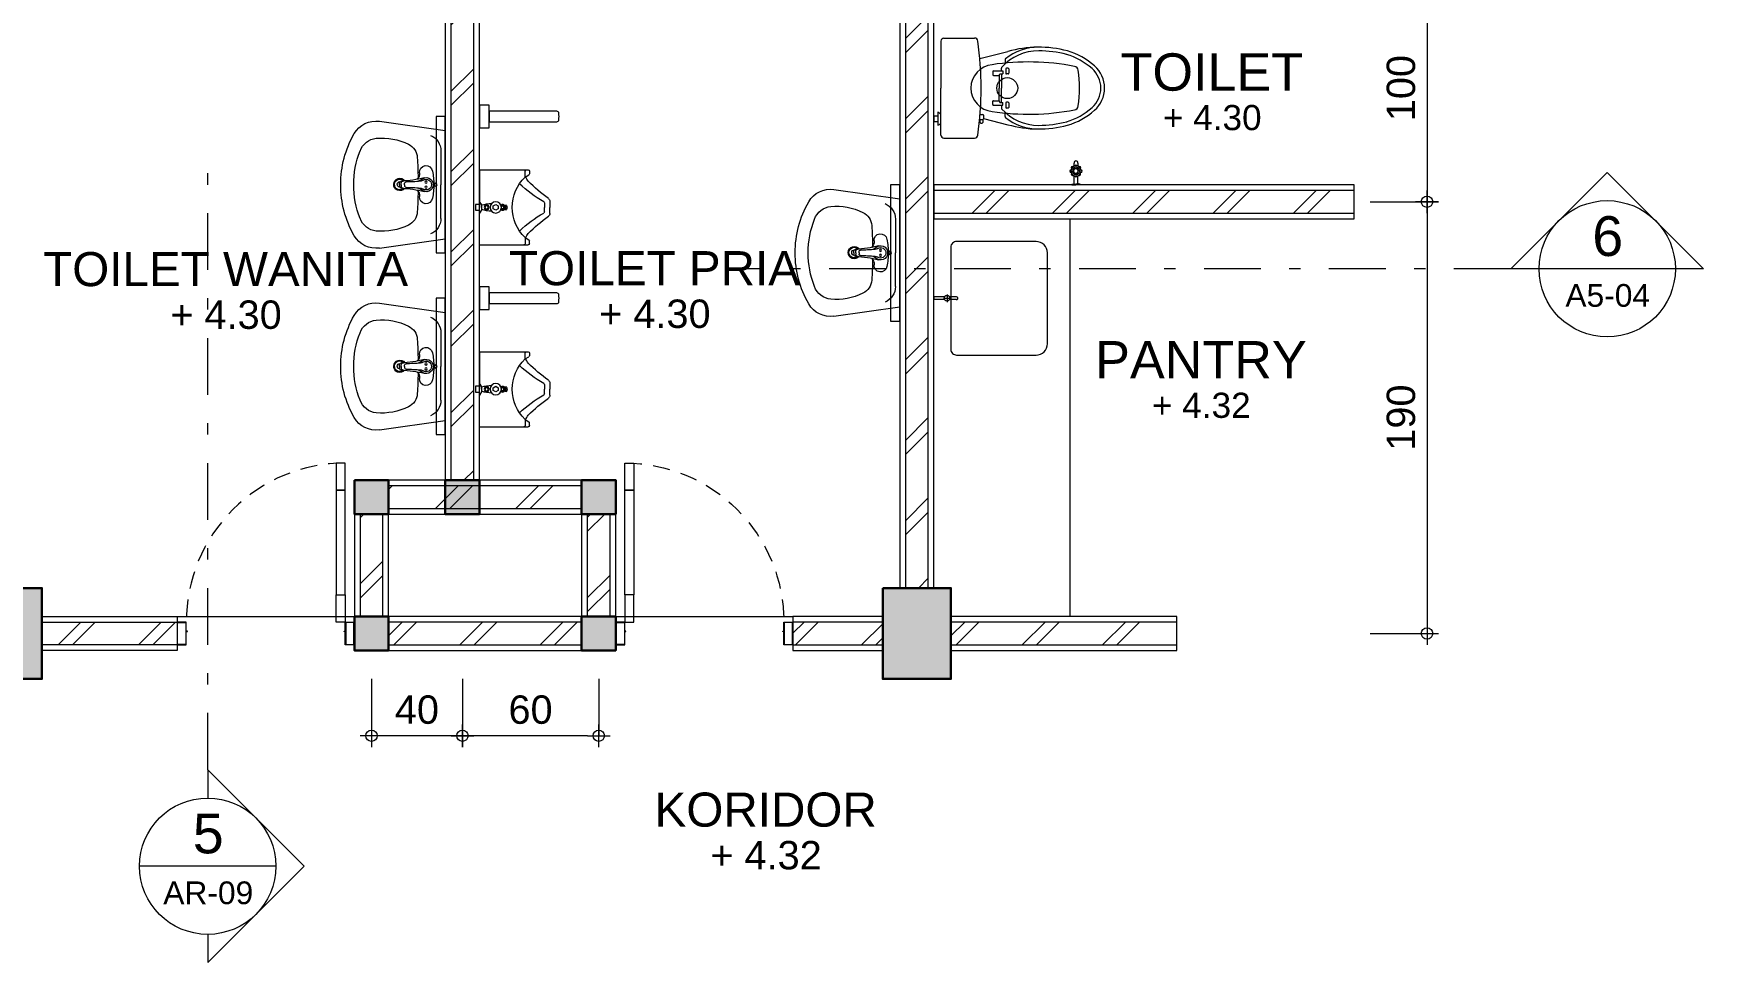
# Model space of a CAD drawing. Header units: millimetres. Extents: x -11 to 1625, y -267 to 180.
# Drawn here: x 1091.6 to 1106.3, y -27.25 to -19.07 of the extents above; entities that cross this region are included whole.
import ezdxf
from ezdxf.enums import TextEntityAlignment as Align

# ---------------------------------------------------------------- set-up
doc = ezdxf.new("R2010")
doc.units = ezdxf.units.MM
doc.linetypes.add('DASHDOT', pattern=[1, 0.5, -0.25, 0, -0.25])
doc.linetypes.add('HIDDEN', pattern=[0.375, 0.25, -0.125])
for name, color, linetype, lineweight in [('ars', 11, 'Continuous', 5), ('dinding', 5, 'Continuous', 15), ('FURNITURE', 163, 'Continuous', 5), ('KOLOM', 1, 'Continuous', 30), ('kus', 63, 'Continuous', 15), ('lan', 7, 'Continuous', 15), ('not', 7, 'Continuous', 20), ('SANITAIR', 4, 'Continuous', 5), ('sol kol', 8, 'Continuous', 0), ('u', 6, 'Continuous', 20)]:
    doc.layers.add(name, color=color, linetype=linetype, lineweight=lineweight)
doc.styles.add('S', font='SIMPLEX', dxfattribs={"width": 1.1})
doc.styles.get("Standard").update_dxf_attribs({"font": 'ARIALUNI.TTF'})
doc.dimstyles.new('SK 50', dxfattribs={"dimtxt": 0.25, "dimasz": 0.1, "dimexe": 0, "dimexo": 0, "dimgap": 0.1, "dimtad": 1, "dimdec": 0, "dimlfac": 50, "dimzin": 12, "dimdsep": 46, "dimtxsty": 'Standard', "dimblk": 'BULAT', "dimcen": 0.1, "dimclrd": 256, "dimclre": 256, "dimclrt": 256, "dimadec": 0, "dimazin": 3, "dimtfac": 1, "dimtdec": 0, "dimtofl": 0, "dimtmove": 0, "dimatfit": 3, "dimldrblk": 'BULAT', "dimfxl": 0, "dimtolj": 1, "dimtzin": 0, "dimlwd": -1, "dimlwe": -1, "dimarcsym": 0})
pattern_1 = [(45, (1086.37156, -40.506), (-0.353553, 0.353553), []), (45, (1086.49656, -40.506), (-0.353553, 0.353553), [])]
pattern_2 = [(45, (1086.37156, -40.506), (-0.353553, 0.353553), []), (45, (1086.49656, -40.506), (-0.353553, 0.353553), [])]

# ---------------------------------------------------------------- blocks, each defined once
blk = doc.blocks.new('BULAT')
for p, q in [((-1, 0), (1, 0)), ((0, -1), (0, 1))]:
    blk.add_line(p, q)
blk.add_circle((0, 0), 0.5)
blk = doc.blocks.new('*D116')
at = {"layer": 'Defpoints', "color": 0, "ltscale": 0.15}
for p in [(1103.362, -18.556), (1103.362, -20.556), (1103.862, -20.556)]:
    blk.add_point(p, dxfattribs=at)
at = {"layer": 'u', "ltscale": 0.15}
for p, q in [((1103.362, -18.556), (1103.862, -18.556)), ((1103.862, -18.656), (1103.862, -20.456)), ((1103.362, -20.556), (1103.862, -20.556))]:
    blk.add_line(p, q, dxfattribs=at)
at = {"layer": 'u', "ltscale": 0.15, "xscale": 0.1, "yscale": 0.1, "zscale": 0.1}
for p, rotation in [((1103.862, -18.556), 90), ((1103.862, -20.556), 270)]:
    blk.add_blockref('BULAT', p, dxfattribs=dict(at, rotation=rotation))
at = {"layer": 'u', "ltscale": 0.15, "insert": (1103.634, -19.556), "char_height": 0.25, "attachment_point": 5, "rotation": 90}
blk.add_mtext('\\A1;100', dxfattribs=at)
blk = doc.blocks.new('*D117')
at = {"layer": 'Defpoints', "color": 0, "ltscale": 0.15}
for p in [(1103.362, -20.556), (1103.362, -24.356), (1103.862, -24.356)]:
    blk.add_point(p, dxfattribs=at)
at = {"layer": 'u', "ltscale": 0.15}
for p, q in [((1103.362, -20.556), (1103.862, -20.556)), ((1103.862, -20.656), (1103.862, -24.256)), ((1103.362, -24.356), (1103.862, -24.356))]:
    blk.add_line(p, q, dxfattribs=at)
at = {"layer": 'u', "ltscale": 0.15, "xscale": 0.1, "yscale": 0.1, "zscale": 0.1}
for p, rotation in [((1103.862, -20.556), 90), ((1103.862, -24.356), 270)]:
    blk.add_blockref('BULAT', p, dxfattribs=dict(at, rotation=rotation))
at = {"layer": 'u', "ltscale": 0.15, "insert": (1103.634, -22.456), "char_height": 0.25, "attachment_point": 5, "rotation": 90}
blk.add_mtext('\\A1;190', dxfattribs=at)
blk = doc.blocks.new('*D128')
at = {"layer": 'Defpoints', "color": 0, "ltscale": 0.15}
for p in [(1095.372, -24.756), (1096.572, -24.756), (1095.372, -25.256)]:
    blk.add_point(p, dxfattribs=at)
at = {"layer": 'u', "ltscale": 0.15}
for p, q in [((1095.372, -24.756), (1095.372, -25.256)), ((1096.572, -24.756), (1096.572, -25.256)), ((1096.472, -25.256), (1095.472, -25.256))]:
    blk.add_line(p, q, dxfattribs=at)
at = {"layer": 'u', "ltscale": 0.15, "xscale": 0.1, "yscale": 0.1, "zscale": 0.1, "rotation": 180}
blk.add_blockref('BULAT', (1095.372, -25.256), dxfattribs=at)
at = {"layer": 'u', "ltscale": 0.15, "xscale": 0.1, "yscale": 0.1, "zscale": 0.1}
blk.add_blockref('BULAT', (1096.572, -25.256), dxfattribs=at)
at = {"layer": 'u', "ltscale": 0.15, "insert": (1095.972, -25.028), "char_height": 0.25, "attachment_point": 5}
blk.add_mtext('\\A1;60', dxfattribs=at)
blk = doc.blocks.new('*D129')
at = {"layer": 'Defpoints', "color": 0, "ltscale": 0.15}
for p in [(1094.572, -24.756), (1095.372, -24.756), (1094.572, -25.256)]:
    blk.add_point(p, dxfattribs=at)
at = {"layer": 'u', "ltscale": 0.15}
for p, q in [((1094.572, -24.756), (1094.572, -25.256)), ((1095.372, -24.756), (1095.372, -25.256)), ((1095.272, -25.256), (1094.672, -25.256))]:
    blk.add_line(p, q, dxfattribs=at)
at = {"layer": 'u', "ltscale": 0.15, "xscale": 0.1, "yscale": 0.1, "zscale": 0.1, "rotation": 180}
blk.add_blockref('BULAT', (1094.572, -25.256), dxfattribs=at)
at = {"layer": 'u', "ltscale": 0.15, "xscale": 0.1, "yscale": 0.1, "zscale": 0.1}
blk.add_blockref('BULAT', (1095.372, -25.256), dxfattribs=at)
at = {"layer": 'u', "ltscale": 0.15, "insert": (1094.972, -25.028), "char_height": 0.25, "attachment_point": 5}
blk.add_mtext('\\A1;40', dxfattribs=at)
blk = doc.blocks.new('KP')
at = {"layer": 'KOLOM'}
blk.add_lwpolyline([(0.075, -0.075), (-0.075, -0.075), (-0.075, 0.075), (0.075, 0.075), (0.075, -0.075)], dxfattribs=at)
blk = doc.blocks.new('washtafel L237 a')
for p, q in [((-0.2789, -0.2895), (-0.2378, 0)), ((-0.2378, 0), (0, 0)), ((0.2378, 0), (0, 0)), ((0.2789, -0.2895), (0.2378, 0)), ((-0.1485, -0.0191), (0, -0.0191)), ((0.1485, -0.0191), (0, -0.0191)), ((0, -0.1934), (-0.0071, -0.1934)), ((0, -0.2017), (-0.0067, -0.2017)), ((0, -0.1788), (-0.0059, -0.1788)), ((0, -0.1788), (0.0059, -0.1788)), ((0, -0.1934), (0.0071, -0.1934)), ((0, -0.2017), (0.0067, -0.2017))]:
    blk.add_line(p, q)
for centre, radius in [((0, -0.0432), 0.00695), ((0, -0.0432), 0.00529), ((-0.0111, -0.0848), 0.00488), ((0.0111, -0.0848), 0.00488)]:
    blk.add_circle(centre, radius)
for centre, radius, start, end in [((-0.1484, -0.0933), 0.0742, 90.06608, 157.50386), ((-0.0554, -0.0846), 0.0285, 98.13201, 275.81346), ((-0.0017, -0.3364), 0.2858, 89.66686, 101.6651), ((-0.0002, -0.0844), 0.0312, 89.69148, 225.35659), ((-0.0002, -0.0842), 0.0231, 89.5833, 212.81241), ((0.0017, -0.3364), 0.2858, 78.3349, 90.33314), ((0.0002, -0.0844), 0.0312, 314.64341, 90.30852), ((0.0002, -0.0842), 0.0231, 327.18759, 90.4167), ((0.0554, -0.0846), 0.0285, 264.18654, 81.86799), ((0.1484, -0.0933), 0.0742, 22.49614, 89.93392), ((-0.1166, -0.1911), 0.0678, 92.54401, 154.459), ((0.0121, -2.1032), 1.9842, 91.19392, 93.80594), ((-0.0493, -0.1465), 0.0337, 40.11883, 95.45534), ((-0.528, -0.216), 0.5128, 2.56467, 13.89125), ((-0.0403, -0.1261), 0.0267, 4.63491, 46.93936), ((-0.0448, -0.113), 0.03, 5.69404, 32.81241), ((-0.6232, -0.1707), 0.6112, 359.80116, 5.69404), ((0.6232, -0.1707), 0.6112, 174.30596, 180.19884), ((0.0403, -0.1261), 0.0267, 133.06064, 175.36509), ((0.0448, -0.113), 0.03, 147.18759, 174.30596), ((0.528, -0.216), 0.5128, 166.10875, 177.43533), ((0.0493, -0.1465), 0.0337, 84.54466, 139.88117), ((-0.0121, -2.1032), 1.9842, 86.19406, 88.80608), ((0.1166, -0.1911), 0.0678, 25.541, 87.45599), ((0.0679, -0.2815), 0.2732, 154.05414, 184.62425), ((0.0008, -0.1999), 0.0272, 129.5111, 54.46655), ((0.0009, -0.2), 0.0234, 136.87842, 48.81285), ((-0.0071, -0.1844), 0.009, 183.47511, 270), ((-0.0067, -0.1927), 0.009, 182.56467, 270), ((-0.0059, -0.1728), 0.006, 179.80116, 270), ((0.001, -0.1997), 0.0119, 184.49513, 2.42416), ((0.0059, -0.1728), 0.006, 270, 0.19884), ((0.0067, -0.1927), 0.009, 270, 357.43533), ((0.0071, -0.1844), 0.009, 270, 356.52489), ((-0.0679, -0.2815), 0.2732, 355.37575, 25.94586), ((-0.17, -0.3052), 0.11, 171.78601, 240.13946), ((0.17, -0.3052), 0.11, 299.86054, 8.21399), ((-0.119, -0.2944), 0.0858, 186.0548, 250.1625), ((0.119, -0.2944), 0.0858, 289.8375, 353.9452), ((-0.0032, -0.0174), 0.4426, 239.96311, 270.41712), ((-0.001, 0.0027), 0.4056, 248.72091, 270.13748), ((0.001, 0.0027), 0.4056, 269.86252, 291.27909), ((0.0032, -0.0174), 0.4426, 269.58288, 300.03689)]:
    blk.add_arc(centre, radius, start, end)
blk = doc.blocks.new('P 70')
at = {"linetype": 'HIDDEN', "ltscale": 0.3}
blk.add_lwpolyline([(-0.74, 0.1, -0.414214), (-0.04, 0.8, -1.303225)], format="xyb", dxfattribs=at)
for points in [[(-0.04, 0.8), (-0.08, 0.8), (-0.08, 0.68), (-0.04, 0.68)], [(-0.04, 0.68), (-0.08, 0.68), (-0.08, 0.22), (-0.04, 0.22)], [(-0.04, 0.1), (-0.08, 0.1), (-0.08, 0.22), (-0.04, 0.22)], [(-0.7351, 0.06), (-0.74, 0.06), (-0.74, 0.0615), (-0.74, 0.1), (-0.78, 0.1), (-0.78, 0), (-0.74, 0), (-0.74, 0.0565), (-0.7351, 0.0583)], [(-0.742, 0.002), (-0.778, 0.002), (-0.778, 0.098), (-0.742, 0.098)], [(-0.0449, 0.06), (-0.04, 0.06), (-0.04, 0.0615), (-0.04, 0.1), (0, 0.1), (0, 0), (-0.04, 0), (-0.04, 0.0565), (-0.0449, 0.0583)], [(-0.038, 0.002), (-0.002, 0.002), (-0.002, 0.098), (-0.038, 0.098)]]:
    blk.add_lwpolyline(points, close=True)
blk = doc.blocks.new('URINOIR ATAS')
for p, q in [((-0.027, 0.31), (0, 0.31)), ((0.027, 0.31), (0, 0.31)), ((-0.0198, 0.2864), (0, 0.2864)), ((0.0198, 0.2864), (0, 0.2864)), ((-0.165, 0), (-0.165, 0.2151)), ((-0.16, 0.2201), (-0.1473, 0.2201)), ((-0.1332, 0.2011), (-0.16, 0.2011)), ((-0.1332, 0.2011), (-0.143, 0.2176)), ((0.1332, 0.2011), (0.143, 0.2176)), ((0.1332, 0.2011), (0.16, 0.2011)), ((0.16, 0.2201), (0.1473, 0.2201)), ((0.165, 0), (0.165, 0.2151)), ((-0.0122, 0.1168), (0.0115, 0.1168)), ((-0.0113, 0.0974), (0.011, 0.0974)), ((-0.0112, 0.1072), (0.0111, 0.1072)), ((-0.0087, 0.112), (-0.0087, 0.1072)), ((-0.0075, 0.1132), (0.0078, 0.1132)), ((-0.0028, 0.1168), (-0.0028, 0.1132)), ((0.0026, 0.1168), (0.0026, 0.1132)), ((0.009, 0.112), (0.009, 0.1072)), ((-0.165, 0), (0, 0)), ((-0.009, 0.0103), (-0.0257, 0)), ((-0.0127, -0.0167), (-0.0127, 0)), ((-0.009, 0.0103), (0.0108, 0.0103)), ((0.165, 0), (0, 0)), ((0.0108, 0.0103), (0.0265, 0)), ((0.0127, 0), (0.0127, -0.0167)), ((0.0127, -0.0167), (-0.0127, -0.0167))]:
    blk.add_line(p, q)
for points in [[(-0.0111, 0.1072, 0.164804), (-0.0121, 0.1069, 0.105758), (-0.013, 0.1058, 0.068984), (-0.0136, 0.1043, 0.055178), (-0.0139, 0.1024, 0.055178), (-0.0137, 0.1004, 0.068984), (-0.0131, 0.0989, 0.105758), (-0.0122, 0.0977, 0.164804), (-0.0113, 0.0974, 0.164804), (-0.0103, 0.0977, 0.105758), (-0.0093, 0.0988, 0.068984), (-0.0088, 0.1003, 0.055178), (-0.0085, 0.1023, 0.055178), (-0.0087, 0.1043, 0.068984), (-0.0093, 0.1058, 0.105758), (-0.0102, 0.1069, 0.164804)], [(0, 0.0974, 0.070821), (0.0028, 0.0978, 0.082428), (0.005, 0.0988, 0.106823), (0.0065, 0.1005, 0.13413), (0.007, 0.1023, 0.13413), (0.0065, 0.1041, 0.106823), (0.005, 0.1058, 0.082428), (0.0028, 0.1069, 0.070821), (0, 0.1072, 0.070821), (-0.0028, 0.1069, 0.082428), (-0.005, 0.1058, 0.106823), (-0.0065, 0.1041, 0.13413), (-0.007, 0.1023, 0.13413), (-0.0065, 0.1005, 0.106823), (-0.005, 0.0988, 0.082428), (-0.0028, 0.0978, 0.070821)], [(0.0111, 0.1072, 0.164804), (0.0102, 0.1069, 0.105758), (0.0092, 0.1058, 0.068984), (0.0086, 0.1043, 0.055178), (0.0084, 0.1024, 0.055178), (0.0086, 0.1004, 0.068984), (0.0091, 0.0989, 0.105758), (0.0101, 0.0977, 0.164804), (0.011, 0.0974, 0.164804), (0.0119, 0.0977, 0.105758), (0.0129, 0.0988, 0.068984), (0.0135, 0.1003, 0.055178), (0.0137, 0.1023, 0.055178), (0.0135, 0.1043, 0.068984), (0.013, 0.1058, 0.105758), (0.012, 0.1069, 0.164804)]]:
    blk.add_lwpolyline(points, format="xyb", close=True)
blk.add_lwpolyline([(0.0065, 0.0614), (0.0126, 0.0719), (0.0065, 0.0824), (-0.0056, 0.0824), (-0.0117, 0.0719), (-0.0056, 0.0614)], close=True)
for centre, radius in [((0, 0.072), 0.025), ((0.0002, 0.032), 0.0106), ((0, 0.0319), 0.00723)]:
    blk.add_circle(centre, radius)
for centre, radius, start, end in [((-0.6138, 0.7181), 0.7085, 314.76544, 324.21792), ((-0.027, 0.2952), 0.0148, 90, 144.21792), ((0.027, 0.2952), 0.0148, 35.78208, 90), ((0.6138, 0.7181), 0.7085, 215.78208, 225.23456), ((-0.4765, 0.5364), 0.5177, 315.9836, 330.73363), ((-0.0198, 0.2805), 0.00593, 90, 150.73363), ((0.0198, 0.2805), 0.00593, 29.26637, 90), ((0.4765, 0.5364), 0.5177, 209.26637, 224.0164), ((-0.16, 0.2151), 0.005, 90, 180), ((-0.16, 0.1961), 0.005, 90, 180), ((-0.1473, 0.2151), 0.005, 30.58586, 90), ((-0.1513, 0.2563), 0.055, 287.36023, 311.4179), ((0.0012, 0.3316), 0.1873, 224.1477, 269.64221), ((-0.0012, 0.3316), 0.1873, 270.35779, 315.8523), ((0.1513, 0.2563), 0.055, 228.5821, 252.63977), ((0.1473, 0.2151), 0.005, 90, 149.41414), ((0.16, 0.2151), 0.005, 0, 90), ((0.16, 0.1961), 0.005, 0, 90), ((-0.0004, 0.1057), 0.0162, 43.01693, 136.98307), ((-0.0075, 0.112), 0.00119, 90, 180), ((0.0078, 0.112), 0.00119, 0, 90), ((0.1202, 0.0571), 0.1375, 181.34816, 199.92359), ((-0.1902, 0.0624), 0.2077, 345.47033, 357.66921)]:
    blk.add_arc(centre, radius, start, end)
blk = doc.blocks.new('K1')
at = {"layer": 'KOLOM'}
blk.add_lwpolyline([(0.2, 0.15), (-0.2, 0.15), (-0.2, -0.15), (0.2, -0.15), (0.2, 0.15)], dxfattribs=at)
blk = doc.blocks.new('NOTASI RUANG')
at = {"layer": 'not'}
for height, p in [(0.26, (-0.011, 0.3)), (0.175, (-0.009, -0.017))]:
    blk.add_attdef('RUANG', text='', height=height, dxfattribs=at).set_placement(p, align=Align.MIDDLE_CENTER)
blk = doc.blocks.new('KRAN ATAS')
for p, q in [((-0.0185, 0.0015), (-0.0185, 0)), ((-0.0185, 0), (0, 0)), ((-0.018, 0.002), (0, 0.002)), ((-0.0085, 0.006), (-0.0085, 0.0396)), ((0.018, 0.002), (0, 0.002)), ((0.0185, 0), (0, 0)), ((0.0085, 0.006), (0.0085, 0.0396)), ((0.0185, 0.0015), (0.0185, 0))]:
    blk.add_line(p, q)
for centre, radius, start, end in [((-0.0001, 0.0602), 0.0223, 89.786, 270.21408), ((-0.0155, 0.075), 0.0057, 47.464, 224.6597), ((-0.0147, 0.0741), 0.0057, 60.32073, 212.54146), ((-0.0001, 0.0604), 0.0162, 89.70943, 270.29489), ((-0.0413, 0.0899), 0.0331, 343.1048, 7.2203), ((0, 0.0958), 0.00865, 90, 191.4881), ((-0.0001, 0.0803), 0.0057, 89.095, 165.324), ((-0.0001, 0.0792), 0.0057, 89.095, 152.59378), ((0, 0.0958), 0.00865, 348.5119, 90), ((0.0001, 0.0803), 0.0057, 14.676, 90.905), ((0.0001, 0.0792), 0.0057, 27.40622, 90.905), ((0.0001, 0.0602), 0.0223, 269.78592, 90.214), ((0.0001, 0.0604), 0.0162, 269.70511, 90.29057), ((0.0413, 0.0899), 0.0331, 172.7797, 196.8952), ((0.0155, 0.075), 0.0057, 315.3403, 132.536), ((0.0147, 0.0741), 0.0057, 327.45854, 119.67927), ((-0.0215, 0.0597), 0.0057, 92.509, 270.03428), ((-0.0203, 0.0597), 0.0057, 105.44997, 257.24072), ((-0.0148, 0.0454), 0.0057, 142.579, 307.6346), ((-0.014, 0.0462), 0.0057, 154.49735, 295.72823), ((-0.018, 0.0015), 0.0005, 90, 180), ((-0.0125, 0.006), 0.004, 270, 0), ((-0.0001, 0.0602), 0.0102, 89.532, 270.46788), ((0.0004, 0.0397), 0.0057, 191.86, 266.0615), ((0.0004, 0.0409), 0.0057, 205.96523, 266.0615), ((0.0001, 0.0602), 0.0102, 269.53212, 90.468), ((-0.0004, 0.0397), 0.0057, 273.9385, 348.14), ((-0.0004, 0.0409), 0.0057, 273.9385, 334.03477), ((0.0125, 0.006), 0.004, 180, 270), ((0.0148, 0.0454), 0.0057, 232.3654, 37.421), ((0.014, 0.0462), 0.0057, 244.27177, 25.50265), ((0.018, 0.0015), 0.0005, 0, 90), ((0.0215, 0.0597), 0.0057, 269.96572, 87.491), ((0.0203, 0.0597), 0.0057, 282.75928, 74.55003)]:
    blk.add_arc(centre, radius, start, end)
blk = doc.blocks.new('CLOSET ATAS')
for p, q in [((0, 0.2065), (0, 0)), ((0.0135, 0.22), (0.1478, 0.22)), ((0.1715, 0.1302), (0.294, 0.161)), ((0.2309, 0.0755), (0.2726, 0.0755)), ((0.2661, 0.0755), (0.2661, 0.0876)), ((0.2726, 0.0755), (0.2726, 0.0631)), ((0.2825, 0.1254), (0.2825, 0.1065)), ((0.2854, 0.0847), (0.2854, 0.0653)), ((0.2956, 0.0878), (0.2884, 0.0878)), ((0.2986, 0.0847), (0.2986, 0.0653)), ((0, -0.2065), (0, 0)), ((0.2282, 0.0728), (0.2282, 0.0581)), ((0.2309, 0.0554), (0.2565, 0.0554)), ((0.2565, 0.0554), (0.2593, 0.0631)), ((0.2565, 0.0554), (0.2565, 0)), ((0.2565, -0.0554), (0.2565, 0)), ((0.2593, 0.0631), (0.2726, 0.0631)), ((0.2662, 0.0631), (0.2662, 0)), ((0.2662, -0.0631), (0.2662, 0)), ((0.2956, 0.0622), (0.2884, 0.0622)), ((0.2282, -0.0728), (0.2282, -0.0581)), ((0.2309, -0.0554), (0.2565, -0.0554)), ((0.2565, -0.0554), (0.2593, -0.0631)), ((0.2593, -0.0631), (0.2726, -0.0631)), ((0.2726, -0.0755), (0.2726, -0.0631)), ((0.2854, -0.0653), (0.2854, -0.0847)), ((0.2956, -0.0622), (0.2884, -0.0622)), ((0.2986, -0.0653), (0.2986, -0.0847)), ((-0.013, -0.1235), (-0.0311, -0.1235)), ((-0.0311, -0.1235), (-0.0311, -0.1465)), ((-0.0311, -0.1465), (-0.013, -0.1465)), ((-0.013, -0.1065), (-0.013, -0.1635)), ((0.1707, -0.1382), (0.185, -0.1382)), ((0.1726, -0.1163), (0.185, -0.1163)), ((0.1727, -0.1509), (0.1727, -0.1382)), ((0.1843, -0.1382), (0.1843, -0.1509)), ((0.1877, -0.1191), (0.1877, -0.1355)), ((0.1877, -0.1343), (0.294, -0.161)), ((0.2309, -0.0755), (0.2726, -0.0755)), ((0.2661, -0.0755), (0.2661, -0.0876)), ((0.2825, -0.1254), (0.2825, -0.1065)), ((0.2956, -0.0878), (0.2884, -0.0878)), ((0.0135, -0.22), (0.1478, -0.22)), ((0.1754, -0.1536), (0.1816, -0.1536))]:
    blk.add_line(p, q)
blk.add_circle((0.292, 0), 0.046)
for centre, radius, start, end in [((0.0135, 0.2065), 0.0135, 90, 180), ((0.1478, 0.205), 0.015, 8.08701, 90), ((-1.2701, 0.0035), 1.4471, 359.8599, 8.08701), ((0.4286, -0.0506), 0.2146, 89.48257, 138.74052), ((0.4286, -0.0506), 0.2306, 89.48257, 128.74106), ((0.4306, -0.32), 0.5, 75.27892, 105.85155), ((0.4306, -0.32), 0.484, 75.27892, 90), ((0.4654, -0.1406), 0.3019, 48.53709, 73.13138), ((0.4654, -0.1406), 0.3179, 48.53709, 73.13138), ((0.2354, 0), 0.1034, 95.49361, 264.50639), ((0.3852, -0.9507), 1.0657, 79.04609, 98.61965), ((0.2309, 0.0728), 0.00271, 90, 180), ((0.2711, 0.0876), 0.005, 138.74052, 180), ((0.2875, 0.1254), 0.005, 128.74106, 180), ((0.2884, 0.0847), 0.00307, 90, 180), ((0.2956, 0.0847), 0.00307, 0, 90), ((0.5848, 0.0758), 0.02, 7.84587, 81.60377), ((0.035, 0), 0.575, 352.15413, 7.84587), ((0.59, 0), 0.114, 0, 48.65811), ((0.59, 0), 0.13, 0, 48.65811), ((-1.2701, -0.0035), 1.4471, 351.91299, 0.1401), ((0.2309, 0.0581), 0.00271, 180, 270), ((0.2884, 0.0653), 0.00307, 180, 270), ((0.2956, 0.0653), 0.00307, 270, 0), ((0.59, 0), 0.114, 311.34189, 0), ((0.59, 0), 0.13, 311.34189, 0), ((0.2309, -0.0581), 0.00271, 90, 180), ((0.2309, -0.0728), 0.00271, 180, 270), ((0.2884, -0.0653), 0.00307, 90, 180), ((0.2956, -0.0653), 0.00307, 0, 90), ((-0.0162, -0.1234), 0.0171, 24.41224, 79.38682), ((0.185, -0.1191), 0.00271, 0, 90), ((0.185, -0.1355), 0.00271, 270, 0), ((0.3853, 0.9483), 1.0633, 261.35799, 280.97627), ((0.2711, -0.0876), 0.005, 180, 221.25948), ((0.4286, 0.0506), 0.2146, 221.25948, 270.51743), ((0.2875, -0.1254), 0.005, 180, 231.25894), ((0.4286, 0.0506), 0.2306, 231.25894, 270.51743), ((0.2884, -0.0847), 0.00307, 180, 270), ((0.2956, -0.0847), 0.00307, 270, 0), ((0.4654, 0.1406), 0.3019, 286.86862, 311.46291), ((0.4654, 0.1406), 0.3179, 286.86862, 311.46291), ((0.5848, -0.0758), 0.02, 278.39623, 352.15413), ((-0.0162, -0.1467), 0.0171, 280.61318, 335.58776), ((0.0135, -0.2065), 0.0135, 180, 270), ((0.1478, -0.205), 0.015, 270, 351.91299), ((0.1754, -0.1509), 0.00271, 180, 270), ((0.1816, -0.1509), 0.00271, 270, 0), ((0.4306, 0.32), 0.5, 254.14845, 284.72108), ((0.4306, 0.32), 0.484, 270, 284.72108)]:
    blk.add_arc(centre, radius, start, end)
blk = doc.blocks.new('Npa')
for p, q in [((-0.849, 0), (0, 0.849)), ((0.849, 0), (0, 0.849)), ((0.849, 0), (-0.849, 0))]:
    blk.add_line(p, q)
blk.add_circle((0, 0), 0.6)
at = {"color": 5, "style": 'S', "width": 0.75, "flags": 4}
blk.add_attdef('NO', text='', height=0.3, dxfattribs=at).set_placement((0.005, 0.113), align=Align.CENTER)
at = {"style": 'S', "width": 0.75, "flags": 4}
blk.add_attdef('NOLBR', text='', height=0.2, dxfattribs=at).set_placement((0.005, -0.334), align=Align.CENTER)
blk = doc.blocks.new('Npkn')
for p, q in [((0, 0.849), (0.849, 0)), ((0, 0.849), (0, 0.6)), ((0.6, 0), (-0.6, 0)), ((0, -0.849), (0.849, 0)), ((0, -0.6), (0, -0.849))]:
    blk.add_line(p, q)
blk.add_circle((0, 0), 0.6)
at = {"color": 5, "style": 'S', "width": 0.75, "flags": 4}
blk.add_attdef('NO', text='', height=0.3, dxfattribs=at).set_placement((0.005, 0.113), align=Align.CENTER)
at = {"style": 'S', "width": 0.75, "flags": 4}
blk.add_attdef('NOLBR', text='', height=0.2, dxfattribs=at).set_placement((0.005, -0.334), align=Align.CENTER)
blk = doc.blocks.new('Skran')
for p, q in [((-0.2, 0.012), (-0.138, 0.012)), ((-0.084, 0), (-0.149, 0)), ((-0.116, -0.033), (-0.116, 0.033)), ((-0.094, 0.012), (0, 0.012)), ((0, -0.012), (0, 0.012)), ((-0.2, -0.012), (-0.138, -0.012)), ((-0.094, -0.012), (0, -0.012))]:
    blk.add_line(p, q)
blk.add_circle((-0.116, 0), 0.0252)
blk.add_arc((-0.2, 0), 0.0125, 89.9992, 270.0008)

msp = doc.modelspace()

# ---------------------------------------------------------------- hatches: boundary and pattern name
at = {"layer": 'ars'}
h = msp.add_hatch(dxfattribs=at)
h.set_pattern_fill('TEMBOK', color=256, scale=0.5)
h.set_pattern_definition(pattern_1)
h.paths.add_polyline_path([(1095.2715565, -15.505994), (1095.2715565, -23.005994), (1095.4715565, -23.005994), (1095.4715565, -15.505994)])
h = msp.add_hatch(dxfattribs=at)
h.set_pattern_fill('TEMBOK', color=256, scale=0.5)
h.set_pattern_definition(pattern_1)
h.paths.add_polyline_path([(1099.4715565, -23.955994), (1099.4715565, -15.755994), (1099.2715565, -15.755994), (1099.2715565, -23.955994)])
h = msp.add_hatch(dxfattribs=at)
h.set_pattern_fill('TEMBOK', color=256, scale=0.5)
h.set_pattern_definition(pattern_2)
h.paths.add_polyline_path([(1099.5215565, -20.655994), (1103.2215565, -20.655994), (1103.2215565, -20.455994), (1099.5215565, -20.455994)])
h = msp.add_hatch(dxfattribs=at)
h.set_pattern_fill('TEMBOK', color=256, scale=0.5)
h.set_pattern_definition(pattern_1)
h.paths.add_polyline_path([(1096.4215565, -23.055994), (1094.7215565, -23.055994), (1094.7215565, -23.255994), (1096.4215565, -23.255994)])
h = msp.add_hatch(dxfattribs=at)
h.set_pattern_fill('TEMBOK', color=256, scale=0.5)
h.set_pattern_definition(pattern_1)
h.paths.add_polyline_path([(1094.4715565, -23.305994), (1094.4715565, -24.205994), (1094.6715565, -24.205994), (1094.6715565, -23.305994)])
h = msp.add_hatch(dxfattribs=at)
h.set_pattern_fill('TEMBOK', color=256, scale=0.5)
h.set_pattern_definition(pattern_1)
h.paths.add_polyline_path([(1096.4715565, -23.305994), (1096.4715565, -24.205994), (1096.6715565, -24.205994), (1096.6715565, -23.305994)])
h = msp.add_hatch(dxfattribs=at)
h.set_pattern_fill('TEMBOK', color=256, scale=0.5)
h.set_pattern_definition(pattern_1)
h.paths.add_polyline_path([(1091.6715565, -24.255994), (1092.8615565, -24.255994), (1092.8615565, -24.455994), (1091.6715565, -24.455994)])
h = msp.add_hatch(dxfattribs=at)
h.set_pattern_fill('TEMBOK', color=256, scale=0.5)
h.set_pattern_definition(pattern_1)
h.paths.add_polyline_path([(1096.4215565, -24.255994), (1094.7215565, -24.255994), (1094.7215565, -24.455994), (1096.4215565, -24.455994)])
h = msp.add_hatch(dxfattribs=at)
h.set_pattern_fill('TEMBOK', color=256, scale=0.5)
h.set_pattern_definition(pattern_1)
h.paths.add_polyline_path([(1099.0715565, -24.255994), (1098.2815565, -24.255994), (1098.2815565, -24.455994), (1099.0715565, -24.455994)])
h = msp.add_hatch(dxfattribs=at)
h.set_pattern_fill('TEMBOK', color=256, scale=0.5)
h.set_pattern_definition(pattern_2)
h.paths.add_polyline_path([(1099.6715565, -24.455994), (1101.6615565, -24.455994), (1101.6615565, -24.255994), (1099.6715565, -24.255994)])
at = {"layer": 'sol kol'}
for points in [[(1094.4215565, -23.005994), (1094.7215565, -23.005994), (1094.7215565, -23.305994), (1094.4215565, -23.305994)], [(1095.2215565, -23.005994), (1095.5215565, -23.005994), (1095.5215565, -23.305994), (1095.2215565, -23.305994)], [(1096.4215565, -23.005994), (1096.7215565, -23.005994), (1096.7215565, -23.305994), (1096.4215565, -23.305994)], [(1091.0715565, -23.955994), (1091.0715565, -24.755994), (1091.6715565, -24.755994), (1091.6715565, -23.955994)], [(1099.0715565, -23.955994), (1099.0715565, -24.755994), (1099.6715565, -24.755994), (1099.6715565, -23.955994)], [(1094.4215565, -24.205994), (1094.7215565, -24.205994), (1094.7215565, -24.505994), (1094.4215565, -24.505994)], [(1096.4215565, -24.205994), (1096.7215565, -24.205994), (1096.7215565, -24.505994), (1096.4215565, -24.505994)]]:
    msp.add_hatch(color=256, dxfattribs=at).paths.add_polyline_path(points)

# ---------------------------------------------------------------- linework, layer by layer
at = {"layer": 'ars'}
for points in [[(1095.2715565, -15.505994), (1095.2715565, -23.005994), (1095.4715565, -23.005994), (1095.4715565, -15.505994)], [(1099.4715565, -23.955994), (1099.4715565, -15.755994), (1099.2715565, -15.755994), (1099.2715565, -23.955994)], [(1095.6084329, -19.905994), (1095.6084329, -19.705994), (1095.5215565, -19.705994), (1095.5215565, -19.905994)], [(1099.5215565, -20.655994), (1103.2215565, -20.655994), (1103.2215565, -20.455994), (1099.5215565, -20.455994)], [(1095.6084329, -21.505994), (1095.6084329, -21.305994), (1095.5215565, -21.305994), (1095.5215565, -21.505994)], [(1096.4215565, -23.055994), (1094.7215565, -23.055994), (1094.7215565, -23.255994), (1096.4215565, -23.255994)], [(1094.4715565, -23.305994), (1094.4715565, -24.205994), (1094.6715565, -24.205994), (1094.6715565, -23.305994)], [(1096.4715565, -23.305994), (1096.4715565, -24.205994), (1096.6715565, -24.205994), (1096.6715565, -23.305994)], [(1091.6715565, -24.255994), (1092.8615565, -24.255994), (1092.8615565, -24.455994), (1091.6715565, -24.455994)], [(1096.4215565, -24.255994), (1094.7215565, -24.255994), (1094.7215565, -24.455994), (1096.4215565, -24.455994)], [(1099.0715565, -24.255994), (1098.2815565, -24.255994), (1098.2815565, -24.455994), (1099.0715565, -24.455994)], [(1099.6715565, -24.455994), (1101.6615565, -24.455994), (1101.6615565, -24.255994), (1099.6715565, -24.255994)]]:
    msp.add_lwpolyline(points, close=True, dxfattribs=at)
at = {"layer": 'dinding'}
for points in [[(1095.2215565, -15.505994), (1095.2215565, -23.005994), (1095.5215565, -23.005994), (1095.5215565, -15.505994)], [(1099.5215565, -23.955994), (1099.5215565, -15.755994), (1099.2215565, -15.755994), (1099.2215565, -23.955994)], [(1099.5215565, -20.705994), (1103.2215565, -20.705994), (1103.2215565, -20.405994), (1099.5215565, -20.405994)], [(1096.4215565, -23.005994), (1094.7215565, -23.005994), (1094.7215565, -23.305994), (1096.4215565, -23.305994)], [(1094.4215565, -23.305994), (1094.4215565, -24.205994), (1094.7215565, -24.205994), (1094.7215565, -23.305994)], [(1096.4215565, -23.305994), (1096.4215565, -24.205994), (1096.7215565, -24.205994), (1096.7215565, -23.305994)], [(1091.6715565, -24.205994), (1092.8615565, -24.205994), (1092.8615565, -24.505994), (1091.6715565, -24.505994)], [(1096.4215565, -24.205994), (1094.7215565, -24.205994), (1094.7215565, -24.505994), (1096.4215565, -24.505994)], [(1099.0715565, -24.205994), (1098.2815565, -24.205994), (1098.2815565, -24.505994), (1099.0715565, -24.505994)], [(1099.6715565, -24.505994), (1101.6615565, -24.505994), (1101.6615565, -24.205994), (1099.6715565, -24.205994)]]:
    msp.add_lwpolyline(points, close=True, dxfattribs=at)
at = {"layer": 'FURNITURE'}
msp.add_line((1100.7215565, -24.205994), (1100.7215565, -20.705994), dxfattribs=at)
msp.add_lwpolyline([(1100.4215565, -20.905994), (1099.7215565, -20.905994, 0.4142135624), (1099.6715565, -20.955994), (1099.6715565, -21.855994, 0.4142135624), (1099.7215565, -21.905994), (1100.4215565, -21.905994, 0.4142135624), (1100.5215565, -21.805994), (1100.5215565, -21.005994, 0.4142135624)], format="xyb", close=True, dxfattribs=at)
at = {"layer": 'lan'}
for p, q in [((1092.8615565, -24.205994), (1094.4215565, -24.205994)), ((1096.7215565, -24.205994), (1098.2815565, -24.205994))]:
    msp.add_line(p, q, dxfattribs=at)
at = {"layer": 'not', "linetype": 'DASHDOT'}
for p, q in [((1093.1306906, -25.555994), (1093.1306906, -20.2511987)), ((1104.5993466, -21.1465115), (1097.7066416, -21.1465115))]:
    msp.add_line(p, q, dxfattribs=at)
at = {"layer": 'SANITAIR'}
for points in [[(1095.2215565, -19.805994), (1095.1415565, -19.805994), (1095.1415565, -21.005994), (1095.2215565, -21.005994)], [(1099.2215565, -20.405994), (1099.1415565, -20.405994), (1099.1415565, -21.605994), (1099.2215565, -21.605994)], [(1095.2215565, -21.405994), (1095.1415565, -21.405994), (1095.1415565, -22.605994), (1095.2215565, -22.605994)]]:
    msp.add_lwpolyline(points, close=True, dxfattribs=at)
for points in [[(1096.2215565, -19.7768976, 0.3879768636), (1096.2027768, -19.7591644), (1095.6084329, -19.7591644), (1095.6084329, -19.8528236), (1096.2027768, -19.8528236, 0.3879768636), (1096.2215565, -19.8350903, 0.0369417694)], [(1096.2215565, -21.3768976, 0.3879768636), (1096.2027768, -21.3591644), (1095.6084329, -21.3591644), (1095.6084329, -21.4528236), (1096.2027768, -21.4528236, 0.3879768636), (1096.2215565, -21.4350903, 0.0369417694)]]:
    msp.add_lwpolyline(points, format="xyb", close=True, dxfattribs=at)

# ---------------------------------------------------------------- block references
ref = msp.add_blockref('NOTASI RUANG', (1101.9827899, -19.7935084), dxfattribs=dict(xscale=1.264792453639075, yscale=1.264792453639075, zscale=1.264792453639075))
ref.add_attrib('RUANG', '+ 4.30', dxfattribs={"layer": 'not', "height": 0.22157254}).set_placement((1101.9718257, -19.8153385), align=Align.MIDDLE_CENTER)
ref.add_attrib('RUANG', 'TOILET', dxfattribs={"layer": 'not', "height": 0.32863547}).set_placement((1101.9686582, -19.4143396), align=Align.MIDDLE_CENTER)
ref = msp.add_blockref('NOTASI RUANG', (1093.302725, -21.5283517), dxfattribs=dict(xscale=1.264792453639075, yscale=1.264792453639075, zscale=1.264792453639075))
ref.add_attrib('RUANG', '+ 4.30', dxfattribs={"layer": 'not', "height": 0.25}).set_placement((1093.2917609, -21.5501817), align=Align.MIDDLE_CENTER)
ref.add_attrib('RUANG', 'TOILET WANITA', dxfattribs={"layer": 'not', "height": 0.3}).set_placement((1093.2885933, -21.1491828), align=Align.MIDDLE_CENTER)
ref = msp.add_blockref('NOTASI RUANG', (1097.0771355, -21.5202569), dxfattribs=dict(xscale=1.264792453639075, yscale=1.264792453639075, zscale=1.264792453639075))
ref.add_attrib('RUANG', '+ 4.30', dxfattribs={"layer": 'not', "height": 0.25}).set_placement((1097.0661714, -21.5420869), align=Align.MIDDLE_CENTER)
ref.add_attrib('RUANG', 'TOILET PRIA', dxfattribs={"layer": 'not', "height": 0.3}).set_placement((1097.0630038, -21.141088), align=Align.MIDDLE_CENTER)
ref = msp.add_blockref('NOTASI RUANG', (1101.8865637, -22.3259196), dxfattribs=dict(xscale=1.264792453639075, yscale=1.264792453639075, zscale=1.264792453639075))
ref.add_attrib('RUANG', '+ 4.32', dxfattribs={"layer": 'not', "height": 0.22157254}).set_placement((1101.8755996, -22.3477497), align=Align.MIDDLE_CENTER)
ref.add_attrib('RUANG', 'PANTRY', dxfattribs={"layer": 'not', "height": 0.32863547}).set_placement((1101.8724321, -21.9467508), align=Align.MIDDLE_CENTER)
ref = msp.add_blockref('NOTASI RUANG', (1098.0556652, -26.2856796), dxfattribs=dict(xscale=1.264792453639075, yscale=1.264792453639075, zscale=1.264792453639075))
ref.add_attrib('RUANG', '+ 4.32', dxfattribs={"layer": 'not', "height": 0.25}).set_placement((1098.0447011, -26.3075096), align=Align.MIDDLE_CENTER)
ref.add_attrib('RUANG', 'KORIDOR', dxfattribs={"layer": 'not', "height": 0.3}).set_placement((1098.0415335, -25.9065107), align=Align.MIDDLE_CENTER)
at = {"layer": 'KOLOM', "xscale": 2, "yscale": 2, "zscale": 2}
for name, p, rotation in [('KP', (1094.5715565, -23.155994), 180), ('KP', (1095.3715565, -23.155994), 180), ('KP', (1096.5715565, -23.155994), 180), ('K1', (1091.3715565, -24.355994), 90), ('K1', (1099.3715565, -24.355994), 90), ('KP', (1094.5715565, -24.355994), 180), ('KP', (1096.5715565, -24.355994), 180)]:
    msp.add_blockref(name, p, dxfattribs=dict(at, rotation=rotation))
at = {"layer": 'kus', "yscale": 2, "zscale": 2}
for p, xscale in [((1094.4215565, -24.455994), 2), ((1096.7215565, -24.455994), -2)]:
    msp.add_blockref('P 70', p, dxfattribs=dict(at, xscale=xscale))
at = {"layer": 'not'}
ref = msp.add_blockref('Npa', (1105.4478747, -21.1465115), dxfattribs=at)
ref.add_attrib('NO', '6', dxfattribs={"layer": '0', "height": 0.35, "flags": 4}).set_placement((1105.4526403, -21.0336088), align=Align.CENTER)
ref.add_attrib('NOLBR', 'A5-04', dxfattribs={"layer": '0', "height": 0.2, "flags": 4}).set_placement((1105.4526403, -21.4807492), align=Align.CENTER)
ref = msp.add_blockref('Npkn', (1093.1306906, -26.4045221), dxfattribs=at)
ref.add_attrib('NO', '5', dxfattribs={"layer": '0', "height": 0.35, "flags": 4}).set_placement((1093.1354562, -26.2916195), align=Align.CENTER)
ref.add_attrib('NOLBR', 'AR-09', dxfattribs={"layer": '0', "height": 0.2, "flags": 4}).set_placement((1093.1354562, -26.7387599), align=Align.CENTER)
at = {"layer": 'SANITAIR', "xscale": 2, "yscale": 2, "zscale": 2}
for name, p in [('CLOSET ATAS', (1099.5836962, -19.555994)), ('KRAN ATAS', (1100.7723436, -20.405994))]:
    msp.add_blockref(name, p, dxfattribs=at)
at = {"layer": 'SANITAIR', "xscale": -2, "yscale": 2, "zscale": 2, "rotation": 270}
for name, p in [('washtafel L237 a', (1095.2215565, -20.405994)), ('URINOIR ATAS', (1095.5215565, -20.605994)), ('washtafel L237 a', (1099.2215565, -21.005994)), ('washtafel L237 a', (1095.2215565, -22.005994)), ('URINOIR ATAS', (1095.5215565, -22.205994))]:
    msp.add_blockref(name, p, dxfattribs=at)
at = {"layer": 'SANITAIR', "rotation": 180}
msp.add_blockref('Skran', (1099.5215565, -21.405994), dxfattribs=at)

# ---------------------------------------------------------------- dimensions: what is measured, and where the dimension line sits
at = {"layer": 'u', "ltscale": 0.15}
for base, p1, p2, angle, picture, middle in [((1103.8615565, -20.555994), (1103.3615565, -18.555994), (1103.3615565, -20.555994), 270, '*D116', (1103.8615565, -19.555994)), ((1103.8615565, -24.355994), (1103.3615565, -20.555994), (1103.3615565, -24.355994), 270, '*D117', (1103.8615565, -22.455994)), ((1094.5715565, -25.255994), (1095.3715565, -24.755994), (1094.5715565, -24.755994), 180, '*D129', (1094.9715565, -25.255994)), ((1095.3715565, -25.255994), (1096.5715565, -24.755994), (1095.3715565, -24.755994), 180, '*D128', (1095.9715565, -25.255994))]:
    dim = msp.add_linear_dim(base=base, p1=p1, p2=p2, angle=angle, dimstyle='SK 50', dxfattribs=at)
    dim.commit()
    dim.dimension.update_dxf_attribs({"geometry": picture, "text_midpoint": middle, "dimtype": 160})

doc.saveas('drawing.dxf')
